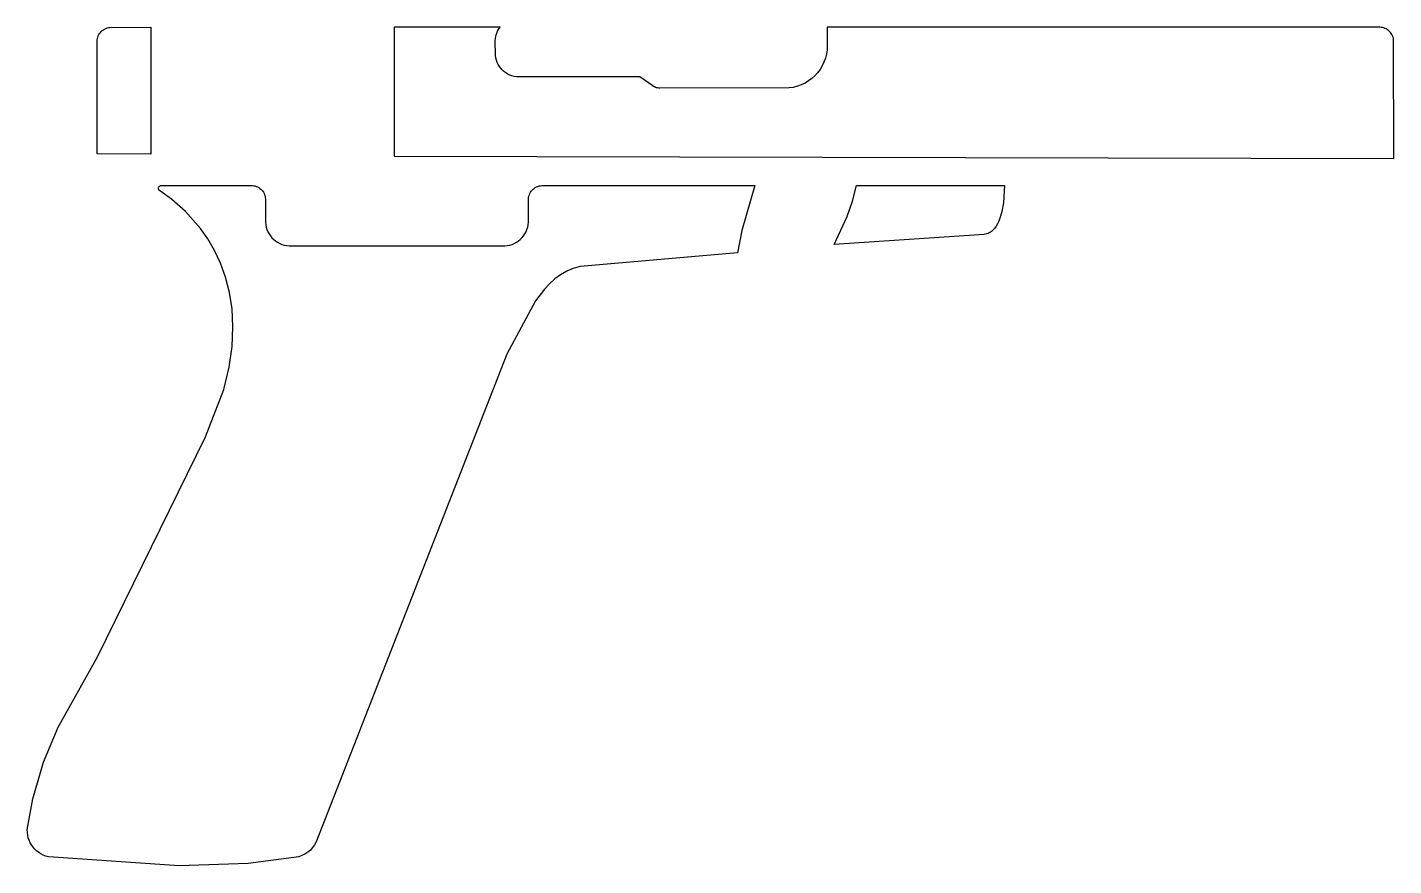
# Model space of a CAD drawing. Header units: metres. Extents: x 11 to 187, y -286 to -178.
import ezdxf

# ---------------------------------------------------------------- set-up
doc = ezdxf.new("R2010")
doc.units = ezdxf.units.M

msp = doc.modelspace()

# ---------------------------------------------------------------- linework, layer by layer
for points in [[(27.29611, -178.046126), (27.29611, -194.36588), (20.393152, -194.31762), (20.40255, -179.661566), (20.429728, -179.483004), (20.474178, -179.310538), (20.53463, -179.145184), (20.610322, -178.987958), (20.700492, -178.839622), (20.804124, -178.701192), (20.920202, -178.57343), (21.047964, -178.457352), (21.186394, -178.35372), (21.33473, -178.26355), (21.491956, -178.187858), (21.65731, -178.127406), (21.829776, -178.082956), (22.008338, -178.055778), (27.295856, -178.04638)], [(185.166, -178.046126), (114.191288, -178.046126), (114.163094, -180.95595), (114.080036, -181.49951), (113.945162, -182.02402), (113.761012, -182.52694), (113.53038, -183.005476), (113.256314, -183.456834), (112.9411, -183.87822), (112.587786, -184.26684), (112.199166, -184.620154), (111.77778, -184.935368), (111.326422, -185.209434), (110.847886, -185.439812), (110.344966, -185.623962), (109.820456, -185.758836), (109.276896, -185.841894), (92.66936, -185.868818), (92.531438, -185.85815), (92.395294, -185.837068), (92.261436, -185.805826), (92.130372, -185.764424), (92.002864, -185.713116), (91.879166, -185.652156), (91.76004, -185.581544), (90.093546, -184.414414), (74.276458, -184.398666), (73.974706, -184.352184), (73.683114, -184.276746), (73.40346, -184.173876), (73.137268, -184.045098), (72.885808, -183.891936), (72.651112, -183.716168), (72.43445, -183.519064), (72.237346, -183.302402), (72.061578, -183.067706), (71.908416, -182.816246), (71.779638, -182.550054), (71.676768, -182.2704), (71.60133, -181.978808), (71.554848, -181.677056), (71.54164, -179.741322), (71.562722, -179.490624), (71.604124, -179.246022), (71.66483, -179.008278), (71.743824, -178.778408), (71.840344, -178.55692), (71.953628, -178.34483), (72.15251, -178.045872), (58.555382, -178.045872), (58.555382, -194.584574), (186.950858, -194.908932), (186.941714, -179.648358), (186.91479, -179.471066), (186.870848, -179.29987), (186.810904, -179.135786), (186.73572, -178.97983), (186.646312, -178.832764), (186.543442, -178.69535), (186.428126, -178.568604), (186.30138, -178.453288), (186.163966, -178.350418), (186.0169, -178.26101), (185.860944, -178.185826), (185.69686, -178.125882), (185.525918, -178.08194), (185.348626, -178.054762), (185.166, -178.045618)], [(20.428204, -258.931156), (34.323528, -230.650542), (36.649914, -224.584768), (37.328856, -221.721172), (37.713666, -219.045028), (37.833046, -216.552272), (37.716206, -214.239094), (37.392102, -212.10143), (36.88969, -210.13547), (36.237926, -208.336896), (35.465766, -206.702152), (34.602166, -205.22692), (33.676082, -203.90739), (31.752286, -201.719688), (29.926026, -200.107296), (28.402026, -199.019414), (28.377642, -198.999094), (28.355798, -198.97725), (28.336494, -198.95439), (28.319476, -198.930514), (28.304744, -198.905622), (28.292552, -198.879968), (28.282646, -198.853552), (28.275026, -198.826628), (28.269438, -198.79945), (28.266136, -198.772018), (28.264866, -198.744332), (28.265628, -198.716646), (28.268676, -198.689214), (28.273502, -198.662036), (28.28036, -198.635366), (28.28925, -198.609204), (28.299918, -198.583804), (28.312618, -198.559166), (28.327096, -198.535544), (28.343352, -198.512938), (28.361132, -198.491602), (28.38069, -198.47179), (28.401772, -198.453502), (28.424632, -198.436738), (28.449016, -198.421752), (28.474924, -198.408798), (28.502356, -198.397876), (28.531058, -198.38924), (28.561284, -198.38289), (28.59278, -198.378826), (40.300402, -198.379842), (40.48252, -198.398384), (40.658796, -198.434452), (40.828468, -198.487284), (40.99052, -198.555864), (41.143936, -198.639176), (41.287954, -198.736458), (41.421812, -198.846948), (41.54424, -198.969376), (41.65473, -199.103234), (41.752012, -199.247252), (41.835324, -199.400668), (41.903904, -199.56272), (41.956736, -199.732392), (41.992804, -199.908668), (42.011346, -200.090786), (42.01795, -203.082144), (42.05097, -203.40701), (42.115232, -203.721462), (42.209212, -204.023976), (42.331386, -204.313028), (42.479976, -204.58684), (42.653712, -204.843888), (42.850562, -205.082394), (43.069002, -205.300834), (43.307508, -205.497684), (43.564556, -205.671166), (43.838368, -205.82001), (44.12742, -205.942184), (44.429934, -206.036164), (44.744386, -206.100426), (45.069252, -206.133446), (72.7456, -206.133446), (73.070466, -206.100426), (73.384918, -206.036164), (73.687432, -205.942184), (73.976484, -205.82001), (74.250296, -205.671166), (74.507344, -205.497684), (74.74585, -205.300834), (74.96429, -205.082394), (75.16114, -204.843888), (75.334876, -204.58684), (75.48372, -204.313028), (75.605894, -204.023976), (75.699874, -203.721462), (75.764136, -203.40701), (75.797156, -203.082144), (75.80376, -200.090786), (75.822302, -199.908668), (75.85837, -199.732392), (75.911202, -199.56272), (75.979782, -199.400668), (76.063094, -199.247252), (76.160376, -199.103234), (76.270866, -198.969376), (76.393294, -198.846948), (76.527152, -198.736458), (76.67117, -198.639176), (76.824586, -198.555864), (76.986638, -198.487284), (77.15631, -198.434452), (77.332586, -198.398384), (77.514704, -198.379842), (104.863392, -198.377556), (103.23068, -204.157834), (102.656894, -207.020414), (82.45475, -208.764378), (81.558384, -209.022696), (80.719676, -209.385916), (79.935324, -209.843624), (79.202026, -210.38566), (78.516226, -211.001864), (77.874876, -211.682076), (76.711556, -213.193122), (73.020428, -220.0656), (48.535336, -282.69057), (48.327056, -283.08046), (48.074834, -283.4386), (47.782226, -283.760926), (47.453042, -284.043628), (47.090838, -284.282896), (46.69917, -284.474666), (46.281594, -284.615382), (39.786306, -285.498032), (30.926024, -285.772352), (14.124178, -284.621224), (13.787374, -284.528768), (13.466572, -284.404816), (13.163042, -284.251146), (12.878308, -284.070044), (12.614148, -283.863288), (12.372086, -283.63291), (12.153646, -283.380942), (11.960606, -283.109162), (11.794236, -282.819602), (11.656314, -282.514294), (11.548364, -282.19527), (11.47191, -281.864308), (11.428476, -281.52344), (11.419586, -281.174698), (12.106402, -277.16988), (13.497814, -272.485866), (15.385034, -267.986256), (20.427696, -258.931156)], [(117.944392, -198.378064), (136.974326, -198.378064), (136.821418, -200.582276), (136.63168, -201.71156), (136.458198, -202.312778), (136.213342, -202.94981), (136.055608, -203.277724), (135.870188, -203.592684), (135.657336, -203.885292), (135.417052, -204.145896), (135.28675, -204.261212), (135.14959, -204.365098), (135.005826, -204.456284), (134.855204, -204.5335), (134.697978, -204.59573), (134.533894, -204.64145), (134.363206, -204.669898), (115.085368, -205.94955), (116.729002, -202.33513), (117.430804, -200.391776), (117.943884, -198.37781)]]:
    msp.add_lwpolyline(points)

doc.saveas('drawing.dxf')
